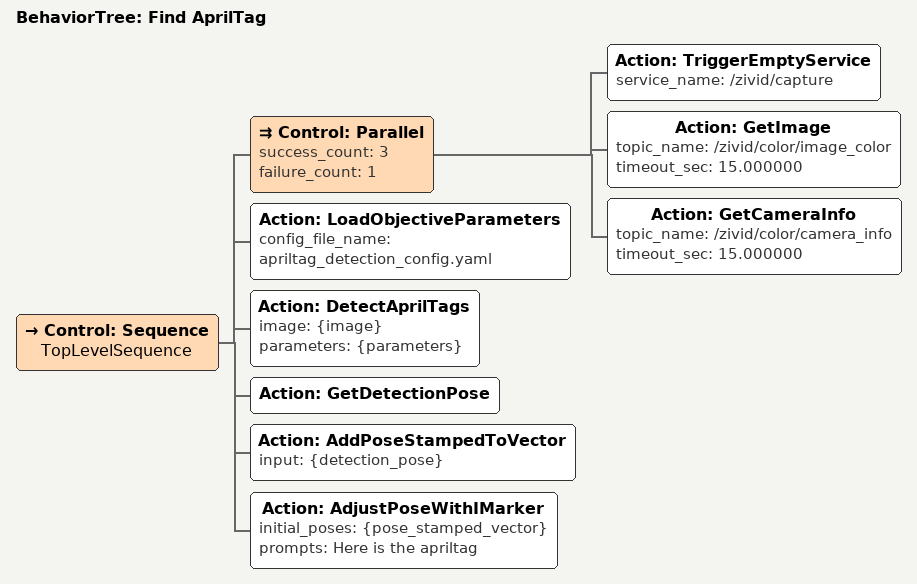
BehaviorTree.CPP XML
<?xml version='1.0' encoding='UTF-8'?>
<root BTCPP_format="4" main_tree_to_execute="Find AprilTag">
  <BehaviorTree ID="Find AprilTag" _description="">
    <Control ID="Sequence" name="TopLevelSequence">
      <Control ID="Parallel" success_count="3" failure_count="1">
        <Action ID="TriggerEmptyService" service_name="/zivid/capture"/>
        <Action ID="GetImage" topic_name="/zivid/color/image_color" timeout_sec="15.000000"/>
        <Action ID="GetCameraInfo" topic_name="/zivid/color/camera_info" timeout_sec="15.000000"/>
      </Control>
      <Action ID="LoadObjectiveParameters" config_file_name="apriltag_detection_config.yaml"/>
      <Action ID="DetectAprilTags" image="{image}" parameters="{parameters}"/>
      <Action ID="GetDetectionPose"/>
      <Action ID="AddPoseStampedToVector" input="{detection_pose}"/>
      <Action ID="AdjustPoseWithIMarker" initial_poses="{pose_stamped_vector}" prompts="Here is the apriltag"/>
    </Control>
  </BehaviorTree>
</root>
